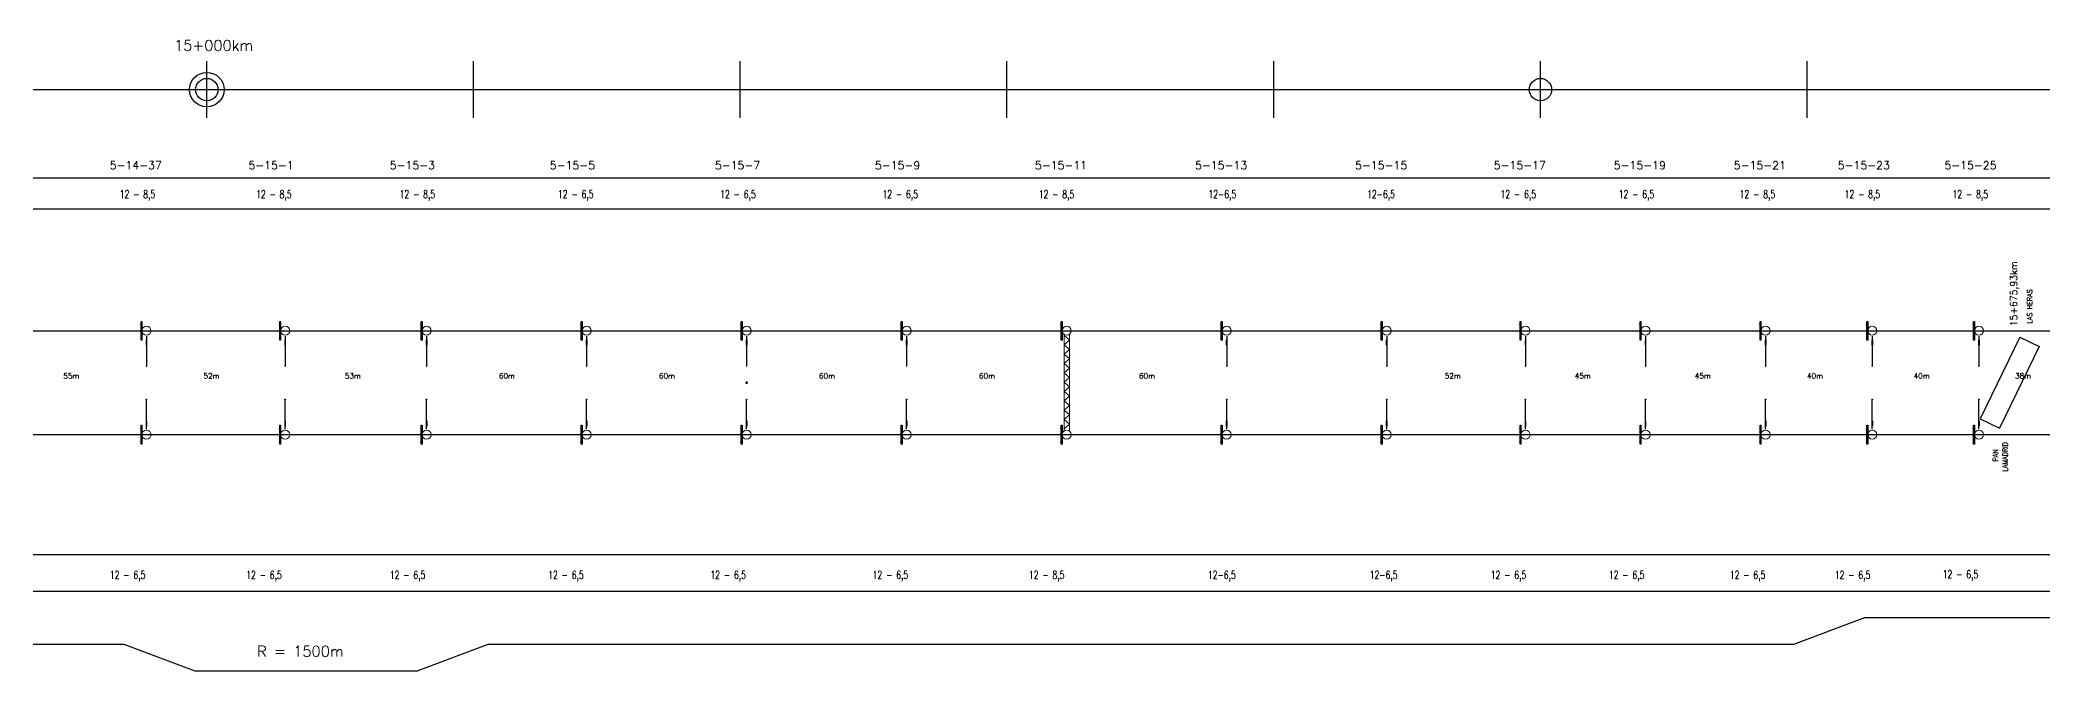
# Model space of a CAD drawing. Header units: millimetres. Extents: x 56 to 21898, y 218 to 1565.
# Drawn here: x 11006 to 11757, y 219 to 456 of the extents above; entities that cross this region are included whole.
import ezdxf

# ---------------------------------------------------------------- set-up
doc = ezdxf.new("R2010")
doc.units = ezdxf.units.MM
for name, color, linetype in [('Brazos', 9, 'Continuous'), ('Cruceta Fe', 42, 'Continuous'), ('GPS', 7, 'Continuous'), ('LDF', 5, 'Continuous'), ('LDS', 1, 'Continuous'), ('longitud vano', 7, 'Continuous'), ('Nº de poste', 6, 'Continuous'), ('POSTES', 8, 'Continuous'), ('progresivas', 4, 'Continuous'), ('Pórticos', 9, 'Continuous'), ('TEXTOS', 3, 'Continuous')]:
    doc.layers.add(name, color=color, linetype=linetype)
doc.styles.add('STYLE1', font='romans.shx')

# ---------------------------------------------------------------- blocks, each defined once
blk = doc.blocks.new('Poste Hormigón')
at = {"layer": 'POSTES', "lineweight": 18}
blk.add_line((1.7, 0), (-1.7, 0), dxfattribs=at)
blk.add_circle((0, 0), 1.7, dxfattribs=at)
blk = doc.blocks.new('Brazo')
at = {"layer": 'Brazos'}
for p, q in [((0, 0.2), (0, -10.98)), ((-0.3, -1.23), (0.3, -1.23)), ((-0.3, -1.43), (0.3, -1.43)), ((-0.3, -1.64), (0.3, -1.64)), ((-0.3, -1.84), (0.3, -1.84)), ((-0.3, -2.04), (0.3, -2.04)), ((-0.3, -2.25), (0.3, -2.25)), ((-0.3, -2.45), (0.3, -2.45)), ((-0.3, -2.66), (0.3, -2.66)), ((-0.3, -2.86), (0.3, -2.86))]:
    blk.add_line(p, q, dxfattribs=at)
for start, end in [(37.01986, 217.01986), (217.01986, 37.01986)]:
    blk.add_arc((0, -10.98), 0.102, start, end, dxfattribs=at)
blk = doc.blocks.new('Cruceta Fe')
at = {"layer": 'Cruceta Fe', "const_width": 0.1}
for points in [[(-0.92, 2.45), (0, 2.45)], [(-0.92, 0), (0, 0)], [(-0.92, -2.45), (0, -2.45)]]:
    blk.add_lwpolyline(points, dxfattribs=at)
at = {"layer": 'Cruceta Fe'}
blk.add_lwpolyline([(-0.35, 3.52), (0, 3.52), (0, -3.52), (-0.35, -3.52)], close=True, dxfattribs=at)
blk = doc.blocks.new('Cruceta Fe 1')
at = {"layer": 'Cruceta Fe', "const_width": 0.1}
for points in [[(-0.92, 2.45), (0, 2.45)], [(-0.92, -2.45), (0, -2.45)]]:
    blk.add_lwpolyline(points, dxfattribs=at)
at = {"layer": 'Cruceta Fe'}
blk.add_lwpolyline([(-0.35, 3.52), (0, 3.52), (0, -3.52), (-0.35, -3.52)], close=True, dxfattribs=at)
blk = doc.blocks.new('Viga canasto')
at = {"layer": 'Pórticos', "lineweight": 20}
for p, q in [((-1, -1.37), (-1, -37.58)), ((-1, -1.73), (-1, -37.58)), ((-1, -1.73), (1, -3.48)), ((-1, -5.23), (1, -3.48)), ((-1, -5.23), (1, -6.99)), ((-1, -8.74), (1, -6.99)), ((1, -1.37), (1, -37.58)), ((1, -1.37), (1, -37.58)), ((-1, -8.74), (1, -10.49)), ((-1, -12.24), (1, -10.49)), ((-1, -12.24), (1, -13.99)), ((-1, -15.74), (1, -13.99)), ((-1, -15.74), (1, -17.49)), ((-1, -19.25), (1, -17.49)), ((-1, -19.25), (1, -21)), ((-1, -22.75), (1, -21)), ((-1, -22.75), (1, -24.5)), ((-1, -26.25), (1, -24.5)), ((-1, -26.25), (1, -28)), ((-1, -29.75), (1, -28)), ((-1, -29.75), (1, -31.51)), ((-1, -33.26), (1, -31.51)), ((-1, -33.26), (1, -35.01)), ((-1, -36.76), (1, -35.01))]:
    blk.add_line(p, q, dxfattribs=at)

msp = doc.modelspace()

# ---------------------------------------------------------------- linework, layer by layer
for p, q in [((11068.1506, 426.3383), (11068.1506, 447.6025)), ((11168.1506, 426.3383), (11168.1506, 447.6025)), ((11268.1506, 426.3383), (11268.1506, 447.6025)), ((11368.1506, 426.3383), (11368.1506, 447.6025)), ((11468.1506, 426.3383), (11468.1506, 447.6025)), ((11568.1506, 426.3383), (11568.1506, 447.6025)), ((11668.1506, 426.3383), (11668.1506, 447.6025)), ((68.1506, 436.9704), (21897.5602, 436.9704)), ((68.1506, 403.8502), (21897.5602, 403.8502)), ((68.1506, 392.2176), (21897.5602, 392.2176)), ((11045.5506, 346.5185), (11045.5506, 346.5185)), ((11045.5506, 346.5185), (11045.5506, 346.5185)), ((11097.5506, 346.5185), (11097.5506, 346.5185)), ((11097.5506, 346.5185), (11097.5506, 346.5185)), ((11150.5506, 346.5185), (11150.5506, 346.5185)), ((11150.5506, 346.5185), (11150.5506, 346.5185)), ((11210.5506, 346.5185), (11210.5506, 346.5185)), ((11210.5506, 346.5185), (11210.5506, 346.5185)), ((11270.5506, 346.5185), (11270.5506, 346.5185)), ((11270.5506, 346.5185), (11270.5506, 346.5185)), ((11330.5506, 346.5185), (11330.5506, 346.5185)), ((11330.5506, 346.5185), (11330.5506, 346.5185)), ((11390.5506, 346.5185), (11390.5506, 346.5185)), ((11390.5506, 346.5185), (11390.5506, 346.5185)), ((11450.5506, 346.5185), (11450.5506, 346.5185)), ((11450.5506, 346.5185), (11450.5506, 346.5185)), ((11510.5506, 346.5185), (11510.5506, 346.5185)), ((11510.5506, 346.5185), (11510.5506, 346.5185)), ((11562.5506, 346.5185), (11562.5506, 346.5185)), ((11562.5506, 346.5185), (11562.5506, 346.5185)), ((11607.5506, 346.5185), (11607.5506, 346.5185)), ((11607.5506, 346.5185), (11607.5506, 346.5185)), ((11652.5506, 346.5185), (11652.5506, 346.5185)), ((11652.5506, 346.5185), (11652.5506, 346.5185)), ((11692.5506, 346.5185), (11692.5506, 346.5185)), ((11692.5506, 346.5185), (11692.5506, 346.5185)), ((11732.5506, 346.5185), (11732.5506, 346.5185)), ((11732.5506, 346.5185), (11732.5506, 346.5185)), ((11747.908, 344.0815), (11733.0567, 313.4965)), ((11755.1044, 340.587), (11740.2532, 310.0021)), ((11747.908, 344.0815), (11755.1044, 340.587)), ((11733.0567, 313.4965), (11740.2532, 310.0021)), ((68.1506, 262.6383), (21897.5602, 262.6383)), ((68.1506, 248.8066), (21897.5602, 248.8066)), ((11663.1581, 228.9395), (11689.7481, 238.9395)), ((11689.7481, 238.9395), (12047.9785, 238.9395)), ((10831.0906, 228.9395), (11037.0506, 228.9395)), ((11037.0506, 228.9395), (11063.6406, 218.9395)), ((11173.9106, 228.9395), (11147.3206, 218.9395)), ((11173.9106, 228.9395), (11663.1581, 228.9395)), ((11063.6406, 218.9395), (11147.3206, 218.9395))]:
    msp.add_line(p, q)
for centre, radius in [((11068.1506, 436.9704), 6.4757), ((11068.1506, 436.9704), 4.1956), ((11568.1506, 436.9704), 4.1956)]:
    msp.add_circle(centre, radius)
at = {"layer": 'GPS', "const_width": 0.5}
msp.add_lwpolyline([(11270.3006, 327.0418, 1), (11270.8006, 327.0418, 1)], format="xyb", close=True, dxfattribs=at)
msp.add_lwpolyline([(11270.3006, 327.0418, 1), (11270.8006, 327.0418, 1)], format="xyb", close=True, dxfattribs=at)
at = {"layer": 'LDF'}
msp.add_line((10798.3822, 346.5174), (13011.2736, 346.5185), dxfattribs=at)
at = {"layer": 'LDS'}
msp.add_line((10797.0171, 307.565), (12774.5506, 307.565), dxfattribs=at)

# ---------------------------------------------------------------- block references
at = {"layer": 'Brazos'}
for p in [(11045.5504, 344.2785), (11097.5504, 344.2785), (11150.5504, 344.2785), (11210.5504, 344.2785), (11270.5504, 344.2785), (11330.5504, 344.2785), (11450.5504, 344.2785), (11510.5504, 344.2785), (11562.5504, 344.2785), (11607.5504, 344.2785), (11652.5504, 344.2785), (11692.5504, 344.2785), (11732.5504, 344.2785)]:
    msp.add_blockref('Brazo', p, dxfattribs=at)
at = {"layer": 'Brazos', "xscale": -1, "rotation": 180}
for p in [(11045.5504, 309.805), (11097.5504, 309.805), (11150.5504, 309.805), (11210.5504, 309.805), (11270.5504, 309.805), (11330.5504, 309.805), (11450.5504, 309.805), (11510.5504, 309.805), (11562.5504, 309.805), (11607.5504, 309.805), (11652.5504, 309.805), (11692.5504, 309.805), (11732.5504, 309.805)]:
    msp.add_blockref('Brazo', p, dxfattribs=at)
at = {"layer": 'Cruceta Fe'}
for name, p in [('Cruceta Fe', (11043.8506, 346.5185)), ('Cruceta Fe', (11095.8506, 346.5185)), ('Cruceta Fe', (11148.8506, 346.5185)), ('Cruceta Fe', (11208.8506, 346.5185)), ('Cruceta Fe', (11268.8506, 346.5185)), ('Cruceta Fe', (11328.8506, 346.5185)), ('Cruceta Fe', (11388.8506, 346.5185)), ('Cruceta Fe', (11448.8506, 346.5185)), ('Cruceta Fe', (11508.8506, 346.5185)), ('Cruceta Fe', (11560.8506, 346.5185)), ('Cruceta Fe', (11605.8506, 346.5185)), ('Cruceta Fe', (11650.8506, 346.5185)), ('Cruceta Fe', (11690.8506, 346.5185)), ('Cruceta Fe', (11730.8506, 346.5185)), ('Cruceta Fe 1', (11043.8506, 307.565)), ('Cruceta Fe 1', (11095.8506, 307.565)), ('Cruceta Fe 1', (11148.8506, 307.565)), ('Cruceta Fe 1', (11208.8506, 307.565)), ('Cruceta Fe 1', (11268.8506, 307.565)), ('Cruceta Fe 1', (11328.8506, 307.565)), ('Cruceta Fe 1', (11388.8506, 307.565)), ('Cruceta Fe 1', (11448.8506, 307.565)), ('Cruceta Fe 1', (11508.8506, 307.565)), ('Cruceta Fe 1', (11560.8506, 307.565)), ('Cruceta Fe 1', (11605.8506, 307.565)), ('Cruceta Fe 1', (11650.8506, 307.565)), ('Cruceta Fe 1', (11690.8506, 307.565)), ('Cruceta Fe 1', (11730.8506, 307.565))]:
    msp.add_blockref(name, p, dxfattribs=at)
at = {"layer": 'POSTES'}
for p in [(11045.5506, 346.5185), (11097.5506, 346.5185), (11150.5506, 346.5185), (11210.5506, 346.5185), (11270.5506, 346.5185), (11330.5506, 346.5185), (11390.5506, 346.5185), (11450.5506, 346.5185), (11510.5506, 346.5185), (11562.5506, 346.5185), (11607.5506, 346.5185), (11652.5506, 346.5185), (11692.5506, 346.5185), (11732.5506, 346.5185)]:
    msp.add_blockref('Poste Hormigón', p, dxfattribs=at)
at = {"layer": 'POSTES', "xscale": -1, "rotation": 180}
for p in [(11045.5506, 307.565), (11097.5506, 307.565), (11150.5506, 307.565), (11210.5506, 307.565), (11270.5506, 307.565), (11330.5506, 307.565), (11390.5506, 307.565), (11450.5506, 307.565), (11510.5506, 307.565), (11562.5506, 307.565), (11607.5506, 307.565), (11652.5506, 307.565), (11692.5506, 307.565), (11732.5506, 307.565)]:
    msp.add_blockref('Poste Hormigón', p, dxfattribs=at)
at = {"layer": 'Pórticos'}
msp.add_blockref('Viga canasto', (11390.5506, 346.5185), dxfattribs=at)

# ---------------------------------------------------------------- texts
at = {"layer": 'longitud vano', "linetype": 'Continuous', "style": 'STYLE1'}
for s, p in [('55m', (11014.3547, 328.6021)), ('52m', (11066.9162, 328.6021)), ('53m', (11119.9162, 328.6021)), ('60m', (11177.6702, 328.6021)), ('60m', (11237.6702, 328.6021)), ('60m', (11297.6702, 328.6021)), ('60m', (11357.6702, 328.6021)), ('60m', (11417.6702, 328.6021)), ('52m', (11532.2906, 328.6021)), ('45m', (11581.0341, 328.6021)), ('45m', (11626.0341, 328.6021)), ('40m', (11668.093, 328.6021)), ('40m', (11708.093, 328.6021)), ('38m', (11746.093, 328.6021))]:
    msp.add_text(s, height=2, dxfattribs=at).set_placement(p)
at = {"layer": 'Nº de poste', "linetype": 'Continuous', "style": 'STYLE1'}
for s, p in [('5-14-37', (11031.7566, 407.0813)), ('5-15-1', (11083.7566, 407.0813)), ('5-15-3', (11136.7566, 407.0813)), ('5-15-5', (11196.7566, 407.0813)), ('5-15-7', (11258.6483, 407.0813)), ('5-15-9', (11318.6483, 407.0813)), ('5-15-11', (11378.6483, 407.0813)), ('5-15-13', (11438.6483, 407.0813)), ('5-15-15', (11498.6483, 407.0813)), ('5-15-17', (11550.6483, 407.0813)), ('5-15-19', (11595.6483, 407.0813)), ('5-15-21', (11640.6483, 407.0813)), ('5-15-23', (11679.6171, 407.0813)), ('5-15-25', (11719.6171, 407.0813))]:
    msp.add_text(s, height=3, dxfattribs=at).set_placement(p)
at = {"layer": 'progresivas', "linetype": 'Continuous', "style": 'STYLE1'}
msp.add_text('15+000km', height=4, dxfattribs=at).set_placement((11055.8989, 451.5643))
msp.add_text('15+675,93km', height=2.55, rotation=90, dxfattribs=at).set_placement((11746.8286, 348.1971))
at = {"layer": 'TEXTOS', "linetype": 'Continuous', "style": 'STYLE1', "width": 0.7}
for s, p in [('12 - 8,5', (11035.5191, 396.2406)), ('12 - 8,5', (11086.643, 396.2406)), ('12 - 8,5', (11140.4607, 396.2406)), ('12 - 6,5', (11199.8334, 396.2406)), ('12 - 6,5', (11260.6528, 396.2406)), ('12 - 6,5', (11321.4723, 396.2406)), ('12 - 8,5', (11380.0721, 396.2406)), ('12-6,5', (11443.6803, 396.2406)), ('12-6,5', (11503.1754, 396.2406)), ('12 - 6,5', (11553.2077, 396.2406)), ('12 - 6,5', (11597.515, 396.2406)), ('12 - 8,5', (11642.8451, 396.2406)), ('12 - 8,5', (11682.1976, 396.2406)), ('12 - 8,5', (11722.6628, 396.2406)), ('12 - 6,5', (11031.8414, 253.4494)), ('12 - 6,5', (11082.9653, 253.4494)), ('12 - 6,5', (11136.783, 253.4494)), ('12 - 6,5', (11196.1557, 253.4494)), ('12 - 6,5', (11256.9751, 253.4494)), ('12 - 6,5', (11317.7946, 253.4494)), ('12 - 8,5', (11376.3944, 253.4494)), ('12-6,5', (11443.4853, 253.4494)), ('12-6,5', (11504.1516, 253.4494)), ('12 - 6,5', (11549.53, 253.4494)), ('12 - 6,5', (11593.8373, 253.4494)), ('12 - 6,5', (11639.1674, 253.4494)), ('12 - 6,5', (11678.5199, 253.4494)), ('12 - 6,5', (11718.9851, 253.6839))]:
    msp.add_text(s, height=3, dxfattribs=at).set_placement(p)
at = {"layer": 'TEXTOS', "linetype": 'Continuous', "style": 'STYLE1', "width": 0.9}
for s, p in [('LAS HERAS', (11752.5328, 349.2221)), ('PAN', (11739.712, 297.4941)), ('LAMADRID', (11743.3414, 293.6644))]:
    msp.add_text(s, height=1.944, rotation=90, dxfattribs=at).set_placement(p)
at = {"layer": 'TEXTOS', "linetype": 'Continuous', "style": 'STYLE1'}
msp.add_text('R = 1500m', height=4, dxfattribs=at).set_placement((11087.0412, 224.317))

doc.saveas('drawing.dxf')
